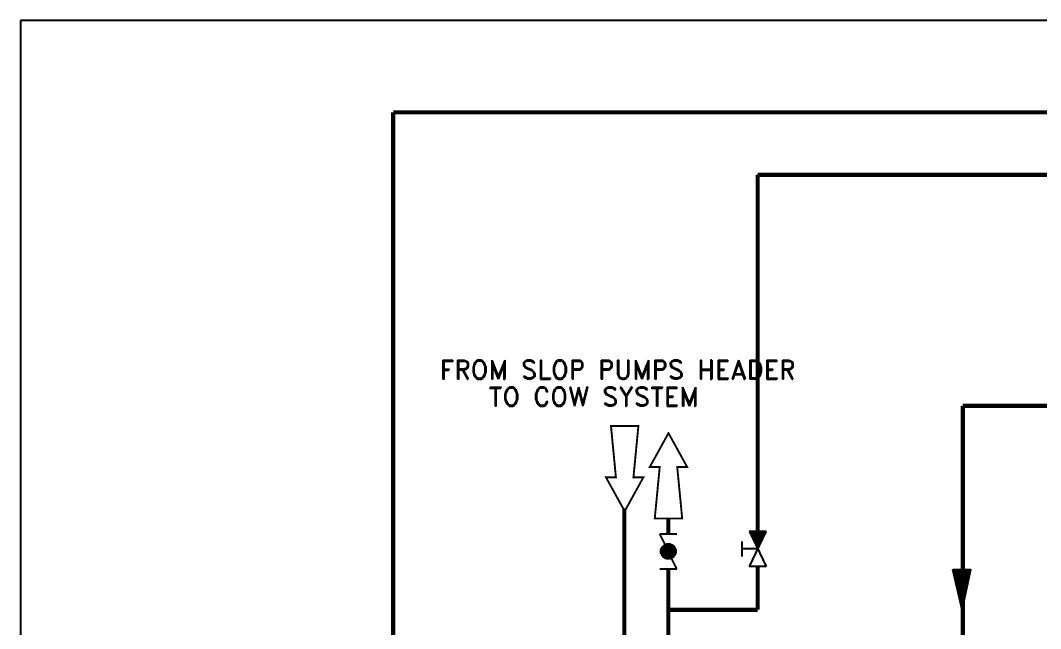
# Model space of a CAD drawing. Extents: x -22909.9 to -22897.8, y -4.7 to 4.1.
# Drawn here: x -22909.892 to -22906.245, y 1.881 to 4.057 of the extents above; entities that cross this region are included whole.
import ezdxf

# ---------------------------------------------------------------- set-up
doc = ezdxf.new("R2010")
doc.units = 0
doc.header["$MEASUREMENT"] = 0
doc.layers.get('0').update_dxf_attribs({"linetype": 'CONTINUOUS'})
for name, color, linetype in [('CARGA', 7, 'CONTINUOUS'), ('COW', 2, 'CONTINUOUS'), ('DESCARGA', 5, 'CONTINUOUS'), ('FORMATO', 7, 'CONTINUOUS')]:
    doc.layers.add(name, color=color, linetype=linetype)
doc.styles.add('ROMAND', font='romand', dxfattribs={"height": 0.0339})

# ---------------------------------------------------------------- blocks, each defined once
blk = doc.blocks.new('*X2')
at = {"color": 0}
for p, q in [((2.9912, 7.9612), (3.004, 7.9741)), ((2.9916, 7.9626), (3.0038, 7.9748)), ((2.992, 7.9639), (3.0036, 7.9755)), ((2.9925, 7.9652), (3.0034, 7.9761)), ((2.9929, 7.9665), (3.0032, 7.9768)), ((2.9934, 7.9679), (3.003, 7.9775)), ((2.9938, 7.9692), (3.0028, 7.9782)), ((2.9943, 7.9705), (3.0026, 7.9788)), ((2.9947, 7.9718), (3.0023, 7.9795)), ((2.9951, 7.9732), (3.0021, 7.9802)), ((2.9956, 7.9745), (3.0019, 7.9808)), ((2.996, 7.9758), (3.0017, 7.9815)), ((2.9965, 7.9771), (3.0015, 7.9822)), ((2.9969, 7.9785), (3.0013, 7.9829)), ((2.9973, 7.9798), (3.0011, 7.9835)), ((2.9978, 7.9811), (3.0009, 7.9842)), ((2.9982, 7.9824), (3.0006, 7.9849)), ((2.9987, 7.9838), (3.0004, 7.9855)), ((2.9991, 7.9851), (3.0002, 7.9862)), ((2.9996, 7.9864), (3, 7.9869)), ((2.958, 7.8618), (3.02, 7.9238)), ((2.9585, 7.8632), (3.0198, 7.9244)), ((2.9589, 7.8645), (3.0195, 7.9251)), ((2.9594, 7.8658), (3.0193, 7.9258)), ((2.9598, 7.8671), (3.0191, 7.9264)), ((2.9603, 7.8685), (3.0189, 7.9271)), ((2.9607, 7.8698), (3.0187, 7.9278)), ((2.9611, 7.8711), (3.0185, 7.9285)), ((2.9616, 7.8724), (3.0183, 7.9291)), ((2.962, 7.8738), (3.0181, 7.9298)), ((2.9625, 7.8751), (3.0178, 7.9305)), ((2.9629, 7.8764), (3.0176, 7.9311)), ((2.9633, 7.8777), (3.0174, 7.9318)), ((2.9638, 7.8791), (3.0172, 7.9325)), ((2.9642, 7.8804), (3.017, 7.9332)), ((2.9647, 7.8817), (3.0168, 7.9338)), ((2.9651, 7.883), (3.0166, 7.9345)), ((2.9656, 7.8844), (3.0164, 7.9352)), ((2.966, 7.8857), (3.0162, 7.9358)), ((2.9664, 7.887), (3.0159, 7.9365)), ((2.9669, 7.8883), (3.0157, 7.9372)), ((2.9673, 7.8897), (3.0155, 7.9379)), ((2.9678, 7.891), (3.0153, 7.9385)), ((2.9682, 7.8923), (3.0151, 7.9392)), ((2.9686, 7.8936), (3.0149, 7.9399)), ((2.9691, 7.895), (3.0147, 7.9405)), ((2.9695, 7.8963), (3.0145, 7.9412)), ((2.97, 7.8976), (3.0142, 7.9419)), ((2.9704, 7.8989), (3.014, 7.9426)), ((2.9708, 7.9003), (3.0138, 7.9432)), ((2.9713, 7.9016), (3.0136, 7.9439)), ((2.9717, 7.9029), (3.0134, 7.9446)), ((2.9722, 7.9042), (3.0132, 7.9452)), ((2.9726, 7.9056), (3.013, 7.9459)), ((2.9731, 7.9069), (3.0128, 7.9466)), ((2.9735, 7.9082), (3.0125, 7.9473)), ((2.9739, 7.9095), (3.0123, 7.9479)), ((2.9744, 7.9109), (3.0121, 7.9486)), ((2.9748, 7.9122), (3.0119, 7.9493)), ((2.9753, 7.9135), (3.0117, 7.9499)), ((2.9757, 7.9148), (3.0115, 7.9506)), ((2.9761, 7.9162), (3.0113, 7.9513)), ((2.9766, 7.9175), (3.0111, 7.952)), ((2.977, 7.9188), (3.0108, 7.9526)), ((2.9775, 7.9201), (3.0106, 7.9533)), ((2.9779, 7.9215), (3.0104, 7.954)), ((2.9784, 7.9228), (3.0102, 7.9546)), ((2.9788, 7.9241), (3.01, 7.9553)), ((2.9792, 7.9255), (3.0098, 7.956)), ((2.9797, 7.9268), (3.0096, 7.9567)), ((2.9801, 7.9281), (3.0094, 7.9573)), ((2.9806, 7.9294), (3.0091, 7.958)), ((2.981, 7.9308), (3.0089, 7.9587)), ((2.9814, 7.9321), (3.0087, 7.9593)), ((2.9819, 7.9334), (3.0085, 7.96)), ((2.9823, 7.9347), (3.0083, 7.9607)), ((2.9828, 7.9361), (3.0081, 7.9614)), ((2.9832, 7.9374), (3.0079, 7.962)), ((2.9837, 7.9387), (3.0077, 7.9627)), ((2.9841, 7.94), (3.0074, 7.9634)), ((2.9845, 7.9414), (3.0072, 7.9641)), ((2.985, 7.9427), (3.007, 7.9647)), ((2.9854, 7.944), (3.0068, 7.9654)), ((2.9859, 7.9453), (3.0066, 7.9661)), ((2.9863, 7.9467), (3.0064, 7.9667)), ((2.9867, 7.948), (3.0062, 7.9674)), ((2.9872, 7.9493), (3.006, 7.9681)), ((2.9876, 7.9506), (3.0057, 7.9688)), ((2.9881, 7.952), (3.0055, 7.9694)), ((2.9885, 7.9533), (3.0053, 7.9701)), ((2.989, 7.9546), (3.0051, 7.9708)), ((2.9894, 7.9559), (3.0049, 7.9714)), ((2.9898, 7.9573), (3.0047, 7.9721)), ((2.9903, 7.9586), (3.0045, 7.9728)), ((2.9907, 7.9599), (3.0043, 7.9735)), ((2.9332, 7.7866), (3.0321, 7.8855)), ((2.9333, 7.7876), (3.0319, 7.8862)), ((2.9338, 7.7889), (3.0317, 7.8868)), ((2.9341, 7.7866), (3.0323, 7.8848)), ((2.9342, 7.7903), (3.0314, 7.8875)), ((2.9346, 7.7916), (3.0312, 7.8882)), ((2.935, 7.7866), (3.0325, 7.8841)), ((2.9351, 7.7929), (3.031, 7.8888)), ((2.9355, 7.7942), (3.0308, 7.8895)), ((2.9359, 7.7866), (3.0327, 7.8835)), ((2.936, 7.7956), (3.0306, 7.8902)), ((2.9364, 7.7969), (3.0304, 7.8909)), ((2.9368, 7.7982), (3.0302, 7.8915)), ((2.9368, 7.7866), (3.0329, 7.8828)), ((2.9373, 7.7995), (3.03, 7.8922)), ((2.9377, 7.8009), (3.0297, 7.8929)), ((2.9377, 7.7866), (3.0331, 7.8821)), ((2.9382, 7.8022), (3.0295, 7.8935)), ((2.9385, 7.7866), (3.0334, 7.8815)), ((2.9386, 7.8035), (3.0293, 7.8942)), ((2.9391, 7.8048), (3.0291, 7.8949)), ((2.9394, 7.7866), (3.0336, 7.8808)), ((2.9395, 7.8062), (3.0289, 7.8956)), ((2.9399, 7.8075), (3.0287, 7.8962)), ((2.9403, 7.7866), (3.0338, 7.8801)), ((2.9404, 7.8088), (3.0285, 7.8969)), ((2.9408, 7.8101), (3.0283, 7.8976)), ((2.9412, 7.7866), (3.034, 7.8794)), ((2.9413, 7.8115), (3.028, 7.8982)), ((2.9417, 7.8128), (3.0278, 7.8989)), ((2.9421, 7.8141), (3.0276, 7.8996)), ((2.9421, 7.7866), (3.0342, 7.8788)), ((2.9426, 7.8154), (3.0274, 7.9003)), ((2.943, 7.8168), (3.0272, 7.9009)), ((2.943, 7.7866), (3.0344, 7.8781)), ((2.9435, 7.8181), (3.027, 7.9016)), ((2.9438, 7.7866), (3.0346, 7.8774)), ((2.9439, 7.8194), (3.0268, 7.9023)), ((2.9444, 7.8207), (3.0266, 7.9029)), ((2.9447, 7.7866), (3.0348, 7.8768)), ((2.9448, 7.8221), (3.0263, 7.9036)), ((2.9452, 7.8234), (3.0261, 7.9043)), ((2.9456, 7.7866), (3.0351, 7.8761)), ((2.9457, 7.8247), (3.0259, 7.905)), ((2.9461, 7.826), (3.0257, 7.9056)), ((2.9465, 7.7866), (3.0353, 7.8754)), ((2.9466, 7.8274), (3.0255, 7.9063)), ((2.947, 7.8287), (3.0253, 7.907)), ((2.9474, 7.83), (3.0251, 7.9076)), ((2.9474, 7.7866), (3.0355, 7.8747)), ((2.9479, 7.8313), (3.0249, 7.9083)), ((2.9483, 7.8327), (3.0246, 7.909)), ((2.9483, 7.7866), (3.0357, 7.8741)), ((2.9488, 7.834), (3.0244, 7.9097)), ((2.9491, 7.7866), (3.0359, 7.8734)), ((2.9492, 7.8353), (3.0242, 7.9103)), ((2.9497, 7.8366), (3.024, 7.911)), ((2.95, 7.7866), (3.0361, 7.8727)), ((2.9501, 7.838), (3.0238, 7.9117)), ((2.9505, 7.8393), (3.0236, 7.9123)), ((2.951, 7.8406), (3.0234, 7.913)), ((2.9514, 7.8419), (3.0232, 7.9137)), ((2.9519, 7.8433), (3.0229, 7.9144)), ((2.9523, 7.8446), (3.0227, 7.915)), ((2.9527, 7.8459), (3.0225, 7.9157)), ((2.9532, 7.8472), (3.0223, 7.9164)), ((2.9536, 7.8486), (3.0221, 7.917)), ((2.9541, 7.8499), (3.0219, 7.9177)), ((2.9545, 7.8512), (3.0217, 7.9184)), ((2.955, 7.8526), (3.0215, 7.9191)), ((2.9554, 7.8539), (3.0212, 7.9197)), ((2.9558, 7.8552), (3.021, 7.9204)), ((2.9563, 7.8565), (3.0208, 7.9211)), ((2.9567, 7.8579), (3.0206, 7.9217)), ((2.9572, 7.8592), (3.0204, 7.9224)), ((2.9576, 7.8605), (3.0202, 7.9231)), ((2.9509, 7.7866), (3.0363, 7.8721)), ((2.9518, 7.7866), (3.0365, 7.8714)), ((2.9527, 7.7866), (3.0367, 7.8707)), ((2.9536, 7.7866), (3.037, 7.87)), ((2.9544, 7.7866), (3.0372, 7.8694)), ((2.9553, 7.7866), (3.0374, 7.8687)), ((2.9562, 7.7866), (3.0376, 7.868)), ((2.9571, 7.7866), (3.0378, 7.8674)), ((2.958, 7.7866), (3.038, 7.8667)), ((2.9589, 7.7866), (3.0382, 7.866)), ((2.9598, 7.7866), (3.0384, 7.8653)), ((2.9606, 7.7866), (3.0387, 7.8647)), ((2.9615, 7.7866), (3.0389, 7.864)), ((2.9624, 7.7866), (3.0391, 7.8633)), ((2.9633, 7.7866), (3.0393, 7.8627)), ((2.9642, 7.7866), (3.0395, 7.862)), ((2.9651, 7.7866), (3.0397, 7.8613)), ((2.9659, 7.7866), (3.0399, 7.8606)), ((2.9668, 7.7866), (3.0401, 7.86)), ((2.9677, 7.7866), (3.0404, 7.8593)), ((2.9686, 7.7866), (3.0406, 7.8586)), ((2.9695, 7.7866), (3.0408, 7.8579)), ((2.9704, 7.7866), (3.041, 7.8573)), ((2.9712, 7.7866), (3.0412, 7.8566)), ((2.9721, 7.7866), (3.0414, 7.8559)), ((2.973, 7.7866), (3.0416, 7.8553)), ((2.9739, 7.7866), (3.0418, 7.8546)), ((2.9748, 7.7866), (3.0421, 7.8539)), ((2.9757, 7.7866), (3.0423, 7.8532)), ((2.9765, 7.7866), (3.0425, 7.8526)), ((2.9774, 7.7866), (3.0427, 7.8519)), ((2.9783, 7.7866), (3.0429, 7.8512)), ((2.9792, 7.7866), (3.0431, 7.8506)), ((2.9801, 7.7866), (3.0433, 7.8499)), ((2.981, 7.7866), (3.0435, 7.8492)), ((2.9818, 7.7866), (3.0438, 7.8485)), ((2.9827, 7.7866), (3.044, 7.8479)), ((2.9836, 7.7866), (3.0442, 7.8472)), ((2.9845, 7.7866), (3.0444, 7.8465)), ((2.9854, 7.7866), (3.0446, 7.8459)), ((2.9863, 7.7866), (3.0448, 7.8452)), ((2.9872, 7.7866), (3.045, 7.8445)), ((2.988, 7.7866), (3.0452, 7.8438)), ((2.9889, 7.7866), (3.0455, 7.8432)), ((2.9898, 7.7866), (3.0457, 7.8425)), ((2.9907, 7.7866), (3.0459, 7.8418)), ((2.9916, 7.7866), (3.0461, 7.8412)), ((2.9925, 7.7866), (3.0463, 7.8405)), ((2.9933, 7.7866), (3.0465, 7.8398)), ((2.9942, 7.7866), (3.0467, 7.8391)), ((2.9951, 7.7866), (3.0469, 7.8385)), ((2.996, 7.7866), (3.0472, 7.8378)), ((2.9969, 7.7866), (3.0474, 7.8371)), ((2.9978, 7.7866), (3.0476, 7.8365)), ((2.9986, 7.7866), (3.0478, 7.8358)), ((2.9995, 7.7866), (3.048, 7.8351)), ((3.0004, 7.7866), (3.0482, 7.8344)), ((3.0013, 7.7866), (3.0484, 7.8338)), ((3.0022, 7.7866), (3.0486, 7.8331)), ((3.0031, 7.7866), (3.0489, 7.8324)), ((3.0039, 7.7866), (3.0491, 7.8318)), ((3.0048, 7.7866), (3.0493, 7.8311)), ((3.0057, 7.7866), (3.0495, 7.8304)), ((3.0066, 7.7866), (3.0497, 7.8297)), ((3.0075, 7.7866), (3.0499, 7.8291)), ((3.0084, 7.7866), (3.0501, 7.8284)), ((3.0092, 7.7866), (3.0503, 7.8277)), ((3.0101, 7.7866), (3.0506, 7.8271)), ((3.011, 7.7866), (3.0508, 7.8264)), ((3.0119, 7.7866), (3.051, 7.8257)), ((3.0128, 7.7866), (3.0512, 7.825)), ((3.0137, 7.7866), (3.0514, 7.8244)), ((3.0146, 7.7866), (3.0516, 7.8237)), ((3.0154, 7.7866), (3.0518, 7.823)), ((3.0163, 7.7866), (3.052, 7.8224)), ((3.0172, 7.7866), (3.0523, 7.8217)), ((3.0181, 7.7866), (3.0525, 7.821)), ((3.019, 7.7866), (3.0527, 7.8203)), ((3.0199, 7.7866), (3.0529, 7.8197)), ((3.0207, 7.7866), (3.0531, 7.819)), ((3.0216, 7.7866), (3.0533, 7.8183)), ((3.0225, 7.7866), (3.0535, 7.8177)), ((3.0234, 7.7866), (3.0537, 7.817)), ((3.0243, 7.7866), (3.054, 7.8163)), ((3.0252, 7.7866), (3.0542, 7.8156)), ((3.026, 7.7866), (3.0544, 7.815)), ((3.0269, 7.7866), (3.0546, 7.8143)), ((3.0278, 7.7866), (3.0548, 7.8136)), ((3.0287, 7.7866), (3.055, 7.813)), ((3.0296, 7.7866), (3.0552, 7.8123)), ((3.0305, 7.7866), (3.0554, 7.8116)), ((3.0313, 7.7866), (3.0556, 7.8109)), ((3.0322, 7.7866), (3.0559, 7.8103)), ((3.0331, 7.7866), (3.0561, 7.8096)), ((3.034, 7.7866), (3.0563, 7.8089)), ((3.0349, 7.7866), (3.0565, 7.8083)), ((3.0358, 7.7866), (3.0567, 7.8076)), ((3.0366, 7.7866), (3.0569, 7.8069)), ((3.0375, 7.7866), (3.0571, 7.8062)), ((3.0384, 7.7866), (3.0573, 7.8056)), ((3.0393, 7.7866), (3.0576, 7.8049)), ((3.0402, 7.7866), (3.0578, 7.8042)), ((3.0411, 7.7866), (3.058, 7.8036)), ((3.042, 7.7866), (3.0582, 7.8029)), ((3.0428, 7.7866), (3.0584, 7.8022)), ((3.0437, 7.7866), (3.0586, 7.8015)), ((3.0446, 7.7866), (3.0588, 7.8009)), ((3.0455, 7.7866), (3.059, 7.8002)), ((3.0464, 7.7866), (3.0593, 7.7995)), ((3.0473, 7.7866), (3.0595, 7.7989)), ((3.0481, 7.7866), (3.0597, 7.7982)), ((3.049, 7.7866), (3.0599, 7.7975)), ((3.0499, 7.7866), (3.0601, 7.7968)), ((3.0508, 7.7866), (3.0603, 7.7962)), ((3.0517, 7.7866), (3.0605, 7.7955)), ((3.0526, 7.7866), (3.0607, 7.7948)), ((3.0534, 7.7866), (3.061, 7.7942)), ((3.0543, 7.7866), (3.0612, 7.7935)), ((3.0552, 7.7866), (3.0614, 7.7928)), ((3.0561, 7.7866), (3.0616, 7.7921)), ((3.057, 7.7866), (3.0618, 7.7915)), ((3.0579, 7.7866), (3.062, 7.7908)), ((3.0587, 7.7866), (3.0622, 7.7901)), ((3.0596, 7.7866), (3.0624, 7.7895)), ((3.0605, 7.7866), (3.0627, 7.7888)), ((3.0614, 7.7866), (3.0629, 7.7881)), ((3.0623, 7.7866), (3.0631, 7.7874)), ((3.0632, 7.7866), (3.0633, 7.7868))]:
    blk.add_line(p, q, dxfattribs=at)
blk = doc.blocks.new('FLECHA')
for p, q in [((0.0079, 0.0975), (-0.0403, -0.047)), ((0.0079, 0.0975), (0.0536, -0.047)), ((-0.0403, -0.047), (0.0536, -0.047))]:
    blk.add_line(p, q)
at = {"xscale": 0.7200000000000001, "yscale": 0.7200000000000001, "zscale": 0.7200000000000001}
blk.add_blockref('*X2', (-2.152, -5.6534), dxfattribs=at)
blk = doc.blocks.new('*X22')
at = {"color": 0}
for p, q in [((3.2725, 2.9365), (3.3005, 2.9645)), ((3.2725, 2.9366), (3.3003, 2.9645)), ((3.2725, 2.9368), (3.3002, 2.9645)), ((3.2725, 2.937), (3.3, 2.9645)), ((3.2725, 2.9372), (3.2998, 2.9645)), ((3.2725, 2.9373), (3.2996, 2.9645)), ((3.2725, 2.9375), (3.2995, 2.9645)), ((3.2725, 2.9377), (3.2993, 2.9645)), ((3.2725, 2.9379), (3.2991, 2.9645)), ((3.2725, 2.938), (3.2989, 2.9645)), ((3.2725, 2.9382), (3.2988, 2.9645)), ((3.2725, 2.9384), (3.2986, 2.9645)), ((3.2725, 2.9386), (3.2984, 2.9645)), ((3.2725, 2.9361), (3.3008, 2.9644)), ((3.2725, 2.9363), (3.3007, 2.9644)), ((3.2725, 2.9388), (3.2982, 2.9644)), ((3.2725, 2.939), (3.298, 2.9644)), ((3.2726, 2.935), (3.302, 2.9644)), ((3.2726, 2.9351), (3.3018, 2.9644)), ((3.2726, 2.9353), (3.3017, 2.9644)), ((3.2726, 2.9355), (3.3015, 2.9644)), ((3.2726, 2.9356), (3.3013, 2.9644)), ((3.2726, 2.9358), (3.3012, 2.9644)), ((3.2726, 2.936), (3.301, 2.9644)), ((3.2726, 2.9392), (3.2978, 2.9644)), ((3.2726, 2.9393), (3.2976, 2.9644)), ((3.2726, 2.9395), (3.2975, 2.9644)), ((3.2726, 2.9397), (3.2973, 2.9644)), ((3.2726, 2.9399), (3.2971, 2.9644)), ((3.2726, 2.9401), (3.2969, 2.9644)), ((3.2726, 2.9348), (3.3022, 2.9643)), ((3.2726, 2.9403), (3.2967, 2.9643)), ((3.2727, 2.9342), (3.3028, 2.9643)), ((3.2727, 2.9343), (3.3026, 2.9643)), ((3.2727, 2.9345), (3.3025, 2.9643)), ((3.2727, 2.9347), (3.3023, 2.9643)), ((3.2727, 2.9405), (3.2965, 2.9643)), ((3.2727, 2.9407), (3.2963, 2.9643)), ((3.2727, 2.9409), (3.2961, 2.9643)), ((3.2727, 2.934), (3.3029, 2.9642)), ((3.2727, 2.9411), (3.2959, 2.9642)), ((3.2728, 2.9334), (3.3036, 2.9642)), ((3.2728, 2.9336), (3.3034, 2.9642)), ((3.2728, 2.9337), (3.3033, 2.9642)), ((3.2728, 2.9339), (3.3031, 2.9642)), ((3.2728, 2.9413), (3.2957, 2.9642)), ((3.2728, 2.9415), (3.2955, 2.9642)), ((3.2728, 2.9417), (3.2953, 2.9642)), ((3.2729, 2.9328), (3.3042, 2.9641)), ((3.2729, 2.933), (3.304, 2.9641)), ((3.2729, 2.9331), (3.3039, 2.9641)), ((3.2729, 2.9333), (3.3037, 2.9641)), ((3.2729, 2.9419), (3.295, 2.9641)), ((3.2729, 2.9421), (3.2948, 2.9641)), ((3.2729, 2.9424), (3.2946, 2.964)), ((3.273, 2.9324), (3.3046, 2.964)), ((3.273, 2.9325), (3.3045, 2.964)), ((3.273, 2.9327), (3.3043, 2.964)), ((3.273, 2.9426), (3.2944, 2.964)), ((3.273, 2.9428), (3.2942, 2.964)), ((3.273, 2.9322), (3.3048, 2.9639)), ((3.2731, 2.9319), (3.3051, 2.9639)), ((3.2731, 2.9321), (3.3049, 2.9639)), ((3.2731, 2.943), (3.294, 2.9639)), ((3.2731, 2.9432), (3.2937, 2.9639)), ((3.2731, 2.9318), (3.3052, 2.9638)), ((3.2732, 2.9315), (3.3055, 2.9638)), ((3.2732, 2.9316), (3.3053, 2.9638)), ((3.2732, 2.9435), (3.2935, 2.9638)), ((3.2732, 2.9437), (3.2933, 2.9638)), ((3.2732, 2.9313), (3.3056, 2.9637)), ((3.2733, 2.9311), (3.3059, 2.9637)), ((3.2733, 2.9312), (3.3058, 2.9637)), ((3.2733, 2.9439), (3.293, 2.9637)), ((3.2733, 2.9442), (3.2928, 2.9637)), ((3.2733, 2.9309), (3.3061, 2.9636)), ((3.2734, 2.9306), (3.3063, 2.9636)), ((3.2734, 2.9308), (3.3062, 2.9636)), ((3.2734, 2.9444), (3.2926, 2.9636)), ((3.2734, 2.9305), (3.3065, 2.9635)), ((3.2735, 2.9302), (3.3068, 2.9635)), ((3.2735, 2.9304), (3.3066, 2.9635)), ((3.2735, 2.9447), (3.2923, 2.9635)), ((3.2735, 2.9449), (3.2921, 2.9635)), ((3.2736, 2.93), (3.307, 2.9634)), ((3.2736, 2.9301), (3.3069, 2.9634)), ((3.2736, 2.9451), (3.2918, 2.9634)), ((3.2736, 2.9298), (3.3072, 2.9633)), ((3.2737, 2.9295), (3.3074, 2.9633)), ((3.2737, 2.9297), (3.3073, 2.9633)), ((3.2737, 2.9454), (3.2916, 2.9633)), ((3.2737, 2.9457), (3.2913, 2.9632)), ((3.2738, 2.9293), (3.3077, 2.9632)), ((3.2738, 2.9294), (3.3076, 2.9632)), ((3.2738, 2.9459), (3.2911, 2.9631)), ((3.2739, 2.929), (3.308, 2.9631)), ((3.2739, 2.9291), (3.3078, 2.9631)), ((3.2739, 2.9462), (3.2908, 2.9631)), ((3.2739, 2.9289), (3.3081, 2.963)), ((3.274, 2.9287), (3.3082, 2.963)), ((3.274, 2.9464), (3.2905, 2.963)), ((3.274, 2.9286), (3.3084, 2.9629)), ((3.2741, 2.9285), (3.3085, 2.9629)), ((3.2741, 2.9467), (3.2903, 2.9629)), ((3.2741, 2.9284), (3.3086, 2.9628)), ((3.2742, 2.9281), (3.3089, 2.9628)), ((3.2742, 2.9282), (3.3088, 2.9628)), ((3.2742, 2.947), (3.29, 2.9628)), ((3.2743, 2.9278), (3.3091, 2.9627)), ((3.2743, 2.928), (3.309, 2.9627)), ((3.2743, 2.9473), (3.2897, 2.9627)), ((3.2744, 2.9276), (3.3094, 2.9626)), ((3.2744, 2.9277), (3.3093, 2.9626)), ((3.2744, 2.9476), (3.2894, 2.9625)), ((3.2745, 2.9273), (3.3096, 2.9625)), ((3.2745, 2.9275), (3.3095, 2.9625)), ((3.2746, 2.9271), (3.3099, 2.9624)), ((3.2746, 2.9272), (3.3098, 2.9624)), ((3.2746, 2.9479), (3.2891, 2.9624)), ((3.2747, 2.927), (3.31, 2.9623)), ((3.2747, 2.9482), (3.2888, 2.9623)), ((3.2747, 2.9268), (3.3101, 2.9622)), ((3.2748, 2.9267), (3.3103, 2.9622)), ((3.2748, 2.9485), (3.2885, 2.9622)), ((3.2748, 2.9266), (3.3104, 2.9621)), ((3.2749, 2.9265), (3.3105, 2.9621)), ((3.275, 2.9262), (3.3108, 2.962)), ((3.275, 2.9263), (3.3106, 2.962)), ((3.275, 2.9488), (3.2882, 2.962)), ((3.2751, 2.926), (3.311, 2.9619)), ((3.2751, 2.9261), (3.3109, 2.9619)), ((3.2751, 2.9492), (3.2878, 2.9619)), ((3.2752, 2.9259), (3.3111, 2.9618)), ((3.2752, 2.9258), (3.3112, 2.9617)), ((3.2753, 2.9256), (3.3113, 2.9617)), ((3.2753, 2.9495), (3.2875, 2.9617)), ((3.2754, 2.9254), (3.3116, 2.9616)), ((3.2754, 2.9255), (3.3115, 2.9616)), ((3.2755, 2.9253), (3.3117, 2.9615)), ((3.2755, 2.9499), (3.2871, 2.9615)), ((3.2755, 2.9252), (3.3118, 2.9614)), ((3.2756, 2.925), (3.3119, 2.9614)), ((3.2757, 2.9248), (3.3122, 2.9613)), ((3.2757, 2.9249), (3.312, 2.9613)), ((3.2757, 2.9502), (3.2868, 2.9613)), ((3.2758, 2.9247), (3.3123, 2.9612)), ((3.2758, 2.9246), (3.3124, 2.9611)), ((3.2759, 2.9245), (3.3125, 2.9611)), ((3.2759, 2.9506), (3.2864, 2.9611)), ((3.276, 2.9244), (3.3126, 2.961)), ((3.276, 2.9242), (3.3127, 2.9609)), ((3.2761, 2.9241), (3.3128, 2.9609)), ((3.2761, 2.951), (3.286, 2.9609)), ((3.2762, 2.9239), (3.3131, 2.9608)), ((3.2762, 2.924), (3.313, 2.9608)), ((3.2763, 2.9238), (3.3132, 2.9607)), ((3.2764, 2.9236), (3.3134, 2.9606)), ((3.2764, 2.9237), (3.3133, 2.9606)), ((3.2764, 2.9514), (3.2855, 2.9606)), ((3.2765, 2.9235), (3.3135, 2.9605)), ((3.2766, 2.9233), (3.3137, 2.9604)), ((3.2766, 2.9234), (3.3136, 2.9604)), ((3.2766, 2.9519), (3.2851, 2.9603)), ((3.2767, 2.9231), (3.3138, 2.9603)), ((3.2768, 2.923), (3.3139, 2.9602)), ((3.2768, 2.9229), (3.3141, 2.9601)), ((3.2769, 2.9228), (3.3142, 2.9601)), ((3.277, 2.9227), (3.3143, 2.96)), ((3.277, 2.9524), (3.2846, 2.96)), ((3.277, 2.9226), (3.3144, 2.9599)), ((3.2771, 2.9225), (3.3145, 2.9599)), ((3.2772, 2.9224), (3.3146, 2.9598)), ((3.2773, 2.9223), (3.3147, 2.9597)), ((3.2773, 2.9222), (3.3148, 2.9596)), ((3.2773, 2.953), (3.284, 2.9596)), ((3.2774, 2.9221), (3.3149, 2.9596)), ((3.2775, 2.922), (3.315, 2.9595)), ((3.2776, 2.9218), (3.3152, 2.9594)), ((3.2776, 2.9219), (3.3151, 2.9594)), ((3.2777, 2.9217), (3.3153, 2.9593)), ((3.2778, 2.9216), (3.3154, 2.9592)), ((3.2778, 2.9536), (3.2834, 2.9592)), ((3.2779, 2.9214), (3.3156, 2.9591)), ((3.2779, 2.9215), (3.3155, 2.9591)), ((3.278, 2.9213), (3.3157, 2.959)), ((3.2781, 2.9212), (3.3158, 2.9589)), ((3.2782, 2.9211), (3.3159, 2.9588)), ((3.2782, 2.921), (3.316, 2.9587)), ((3.2783, 2.9209), (3.3161, 2.9587)), ((3.2784, 2.9208), (3.3162, 2.9586)), ((3.2784, 2.9544), (3.2826, 2.9586)), ((3.2785, 2.9207), (3.3163, 2.9585)), ((3.2785, 2.9206), (3.3164, 2.9584)), ((3.2786, 2.9205), (3.3165, 2.9584)), ((3.2787, 2.9204), (3.3166, 2.9583)), ((3.2788, 2.9203), (3.3167, 2.9582)), ((3.2789, 2.9202), (3.3168, 2.9581)), ((3.2789, 2.9201), (3.3169, 2.958)), ((3.279, 2.92), (3.317, 2.9579)), ((3.2791, 2.9199), (3.3171, 2.9579)), ((3.2792, 2.9198), (3.3172, 2.9578)), ((3.2793, 2.9197), (3.3173, 2.9577)), ((3.2793, 2.9555), (3.2815, 2.9576)), ((3.2794, 2.9196), (3.3174, 2.9576)), ((3.2794, 2.9195), (3.3175, 2.9575)), ((3.2795, 2.9194), (3.3175, 2.9575)), ((3.2796, 2.9193), (3.3176, 2.9574)), ((3.2797, 2.9193), (3.3177, 2.9573)), ((3.2798, 2.9192), (3.3178, 2.9572)), ((3.2799, 2.9191), (3.3179, 2.9571)), ((3.28, 2.919), (3.318, 2.957)), ((3.28, 2.9189), (3.3181, 2.9569)), ((3.2801, 2.9188), (3.3182, 2.9569)), ((3.2802, 2.9187), (3.3183, 2.9568)), ((3.2803, 2.9186), (3.3184, 2.9567)), ((3.2804, 2.9185), (3.3184, 2.9566)), ((3.2805, 2.9184), (3.3185, 2.9565)), ((3.2806, 2.9184), (3.3186, 2.9564)), ((3.2807, 2.9183), (3.3187, 2.9563)), ((3.2807, 2.9182), (3.3188, 2.9562)), ((3.2808, 2.9181), (3.3189, 2.9561)), ((3.2809, 2.918), (3.319, 2.956)), ((3.281, 2.9179), (3.3191, 2.956)), ((3.2811, 2.9178), (3.3191, 2.9559)), ((3.2812, 2.9178), (3.3192, 2.9558)), ((3.2813, 2.9177), (3.3193, 2.9557)), ((3.2814, 2.9176), (3.3194, 2.9556)), ((3.2815, 2.9175), (3.3195, 2.9555)), ((3.2816, 2.9174), (3.3196, 2.9554)), ((3.2817, 2.9173), (3.3196, 2.9553)), ((3.2818, 2.9173), (3.3197, 2.9552)), ((3.2819, 2.9172), (3.3198, 2.9551)), ((3.282, 2.9171), (3.3199, 2.955)), ((3.2821, 2.917), (3.32, 2.9549)), ((3.2821, 2.9169), (3.3201, 2.9548)), ((3.2822, 2.9168), (3.3201, 2.9547)), ((3.2823, 2.9168), (3.3202, 2.9546)), ((3.2824, 2.9167), (3.3203, 2.9545)), ((3.2825, 2.9166), (3.3204, 2.9544)), ((3.2826, 2.9165), (3.3205, 2.9543)), ((3.2827, 2.9165), (3.3205, 2.9542)), ((3.2828, 2.9164), (3.3206, 2.9541)), ((3.2829, 2.9163), (3.3207, 2.9541)), ((3.283, 2.9162), (3.3208, 2.954)), ((3.2831, 2.9161), (3.3208, 2.9539)), ((3.2832, 2.9161), (3.3209, 2.9537)), ((3.2833, 2.916), (3.321, 2.9536)), ((3.2834, 2.9159), (3.3211, 2.9535)), ((3.2835, 2.9158), (3.3211, 2.9534)), ((3.2836, 2.9158), (3.3212, 2.9533)), ((3.2837, 2.9157), (3.3213, 2.9532)), ((3.2838, 2.9156), (3.3214, 2.9531)), ((3.2839, 2.9155), (3.3214, 2.953)), ((3.2841, 2.9155), (3.3215, 2.9529)), ((3.2842, 2.9154), (3.3216, 2.9528)), ((3.2843, 2.9153), (3.3217, 2.9527)), ((3.2844, 2.9153), (3.3217, 2.9526)), ((3.2845, 2.9152), (3.3218, 2.9525)), ((3.2846, 2.9151), (3.3219, 2.9524)), ((3.2847, 2.915), (3.3219, 2.9523)), ((3.2848, 2.915), (3.322, 2.9522)), ((3.2849, 2.9149), (3.3221, 2.9521)), ((3.285, 2.9148), (3.3221, 2.952)), ((3.2851, 2.9148), (3.3222, 2.9519)), ((3.2852, 2.9147), (3.3223, 2.9518)), ((3.2853, 2.9146), (3.3223, 2.9516)), ((3.2854, 2.9146), (3.3224, 2.9515)), ((3.2856, 2.9145), (3.3225, 2.9514)), ((3.2857, 2.9144), (3.3225, 2.9513)), ((3.2858, 2.9144), (3.3226, 2.9512)), ((3.2859, 2.9143), (3.3227, 2.9511)), ((3.286, 2.9142), (3.3227, 2.951)), ((3.2861, 2.9142), (3.3228, 2.9509)), ((3.2862, 2.9141), (3.3229, 2.9508)), ((3.2863, 2.914), (3.3229, 2.9506)), ((3.2865, 2.914), (3.323, 2.9505)), ((3.2866, 2.9139), (3.3231, 2.9504)), ((3.2867, 2.9139), (3.3231, 2.9503)), ((3.2868, 2.9138), (3.3232, 2.9502)), ((3.2869, 2.9137), (3.3232, 2.9501)), ((3.287, 2.9137), (3.3233, 2.95)), ((3.2871, 2.9136), (3.3234, 2.9498)), ((3.2873, 2.9136), (3.3234, 2.9497)), ((3.2874, 2.9135), (3.3235, 2.9496)), ((3.2875, 2.9134), (3.3235, 2.9495)), ((3.2876, 2.9134), (3.3236, 2.9494)), ((3.2877, 2.9133), (3.3237, 2.9492)), ((3.2879, 2.9133), (3.3237, 2.9491)), ((3.288, 2.9132), (3.3238, 2.949)), ((3.2881, 2.9132), (3.3238, 2.9489)), ((3.2882, 2.9131), (3.3239, 2.9488)), ((3.2883, 2.913), (3.3239, 2.9486)), ((3.2885, 2.913), (3.324, 2.9485)), ((3.2886, 2.9129), (3.324, 2.9484)), ((3.2887, 2.9129), (3.3241, 2.9483)), ((3.2888, 2.9128), (3.3242, 2.9482)), ((3.289, 2.9128), (3.3242, 2.948)), ((3.2891, 2.9127), (3.3243, 2.9479)), ((3.2892, 2.9127), (3.3243, 2.9478)), ((3.2893, 2.9126), (3.3244, 2.9477)), ((3.2895, 2.9126), (3.3244, 2.9475)), ((3.2896, 2.9125), (3.3245, 2.9474)), ((3.2897, 2.9125), (3.3245, 2.9473)), ((3.2898, 2.9124), (3.3246, 2.9471)), ((3.29, 2.9124), (3.3246, 2.947)), ((3.2901, 2.9123), (3.3247, 2.9469)), ((3.2902, 2.9123), (3.3247, 2.9468)), ((3.2904, 2.9122), (3.3248, 2.9466)), ((3.2905, 2.9122), (3.3248, 2.9465)), ((3.2906, 2.9121), (3.3248, 2.9464)), ((3.2907, 2.9121), (3.3249, 2.9462)), ((3.2909, 2.912), (3.3249, 2.9461)), ((3.291, 2.912), (3.325, 2.946)), ((3.2911, 2.912), (3.325, 2.9458)), ((3.2913, 2.9119), (3.3251, 2.9457)), ((3.2914, 2.9119), (3.3251, 2.9456)), ((3.2915, 2.9118), (3.3251, 2.9454)), ((3.2917, 2.9118), (3.3252, 2.9453)), ((3.2918, 2.9117), (3.3252, 2.9452)), ((3.292, 2.9117), (3.3253, 2.945)), ((3.2921, 2.9117), (3.3253, 2.9449)), ((3.2922, 2.9116), (3.3253, 2.9447)), ((3.2924, 2.9116), (3.3254, 2.9446)), ((3.2925, 2.9116), (3.3254, 2.9445)), ((3.2926, 2.9115), (3.3255, 2.9443)), ((3.2928, 2.9115), (3.3255, 2.9442)), ((3.2929, 2.9114), (3.3255, 2.944)), ((3.2931, 2.9114), (3.3256, 2.9439)), ((3.2932, 2.9114), (3.3256, 2.9438)), ((3.2934, 2.9113), (3.3256, 2.9436)), ((3.2935, 2.9113), (3.3257, 2.9435)), ((3.2936, 2.9113), (3.3257, 2.9433)), ((3.2938, 2.9112), (3.3257, 2.9432)), ((3.2939, 2.9112), (3.3258, 2.943)), ((3.2941, 2.9112), (3.3258, 2.9429)), ((3.2942, 2.9112), (3.3258, 2.9427)), ((3.2944, 2.9111), (3.3259, 2.9426)), ((3.2945, 2.9111), (3.3259, 2.9425)), ((3.2947, 2.9111), (3.3259, 2.9423)), ((3.2948, 2.911), (3.3259, 2.9421)), ((3.295, 2.911), (3.326, 2.942)), ((3.2951, 2.911), (3.326, 2.9418)), ((3.2953, 2.911), (3.326, 2.9417)), ((3.2954, 2.9109), (3.326, 2.9415)), ((3.2956, 2.9109), (3.3261, 2.9414)), ((3.2957, 2.9109), (3.3261, 2.9412)), ((3.2959, 2.9109), (3.3261, 2.9411)), ((3.2961, 2.9109), (3.3261, 2.9409)), ((3.2962, 2.9108), (3.3261, 2.9408)), ((3.2964, 2.9108), (3.3262, 2.9406)), ((3.2965, 2.9108), (3.3262, 2.9404)), ((3.2967, 2.9108), (3.3262, 2.9403)), ((3.2969, 2.9108), (3.3262, 2.9401)), ((3.297, 2.9108), (3.3262, 2.94)), ((3.2972, 2.9107), (3.3262, 2.9398)), ((3.2973, 2.9107), (3.3262, 2.9396)), ((3.2975, 2.9107), (3.3263, 2.9395)), ((3.2977, 2.9107), (3.3263, 2.9393)), ((3.2978, 2.9107), (3.3263, 2.9391)), ((3.298, 2.9107), (3.3263, 2.939)), ((3.2982, 2.9107), (3.3263, 2.9388)), ((3.2983, 2.9107), (3.3263, 2.9386)), ((3.2985, 2.9107), (3.3263, 2.9385)), ((3.2987, 2.9107), (3.3263, 2.9383)), ((3.2989, 2.9107), (3.3263, 2.9381)), ((3.299, 2.9107), (3.3263, 2.9379)), ((3.2992, 2.9107), (3.3263, 2.9378)), ((3.2994, 2.9107), (3.3263, 2.9376)), ((3.2996, 2.9107), (3.3263, 2.9374)), ((3.2997, 2.9107), (3.3263, 2.9372)), ((3.2999, 2.9107), (3.3263, 2.9371)), ((3.3001, 2.9107), (3.3263, 2.9369)), ((3.3003, 2.9107), (3.3263, 2.9367)), ((3.3005, 2.9107), (3.3263, 2.9365)), ((3.3007, 2.9107), (3.3263, 2.9363)), ((3.3008, 2.9107), (3.3263, 2.9361)), ((3.301, 2.9107), (3.3263, 2.936)), ((3.3012, 2.9107), (3.3263, 2.9358)), ((3.3014, 2.9107), (3.3263, 2.9356)), ((3.3016, 2.9107), (3.3262, 2.9354)), ((3.3018, 2.9108), (3.3262, 2.9352)), ((3.302, 2.9108), (3.3262, 2.935)), ((3.3022, 2.9108), (3.3262, 2.9348)), ((3.3024, 2.9108), (3.3262, 2.9346)), ((3.3026, 2.9108), (3.3261, 2.9344)), ((3.3028, 2.9109), (3.3261, 2.9342)), ((3.303, 2.9109), (3.3261, 2.934)), ((3.3032, 2.9109), (3.3261, 2.9338)), ((3.3034, 2.9109), (3.326, 2.9336)), ((3.3036, 2.911), (3.326, 2.9334)), ((3.3038, 2.911), (3.326, 2.9332)), ((3.304, 2.9111), (3.3259, 2.933)), ((3.3042, 2.9111), (3.3259, 2.9327)), ((3.3045, 2.9111), (3.3258, 2.9325)), ((3.3047, 2.9112), (3.3258, 2.9323)), ((3.3049, 2.9112), (3.3258, 2.9321)), ((3.3051, 2.9113), (3.3257, 2.9319)), ((3.3054, 2.9113), (3.3257, 2.9316)), ((3.3056, 2.9114), (3.3256, 2.9314)), ((3.3058, 2.9114), (3.3256, 2.9312)), ((3.3061, 2.9115), (3.3255, 2.9309)), ((3.3063, 2.9115), (3.3254, 2.9307)), ((3.3065, 2.9116), (3.3254, 2.9304)), ((3.3068, 2.9117), (3.3253, 2.9302)), ((3.307, 2.9118), (3.3252, 2.93)), ((3.3073, 2.9118), (3.3252, 2.9297)), ((3.3075, 2.9119), (3.3251, 2.9294)), ((3.3078, 2.912), (3.325, 2.9292)), ((3.3081, 2.9121), (3.3249, 2.9289)), ((3.3083, 2.9122), (3.3248, 2.9286)), ((3.3086, 2.9123), (3.3247, 2.9284)), ((3.3089, 2.9124), (3.3246, 2.9281)), ((3.3092, 2.9125), (3.3245, 2.9278)), ((3.3095, 2.9126), (3.3244, 2.9275)), ((3.3098, 2.9127), (3.3243, 2.9272)), ((3.3101, 2.9129), (3.3241, 2.9269)), ((3.3104, 2.913), (3.324, 2.9266)), ((3.3107, 2.9131), (3.3238, 2.9263)), ((3.311, 2.9133), (3.3237, 2.9259)), ((3.3114, 2.9135), (3.3235, 2.9256)), ((3.3117, 2.9136), (3.3233, 2.9252)), ((3.3121, 2.9138), (3.3231, 2.9249)), ((3.3125, 2.9141), (3.3229, 2.9245)), ((3.3129, 2.9143), (3.3227, 2.9241)), ((3.3134, 2.9145), (3.3224, 2.9236)), ((3.3138, 2.9148), (3.3221, 2.9232)), ((3.3143, 2.9152), (3.3218, 2.9227)), ((3.3149, 2.9155), (3.3214, 2.9221)), ((3.3155, 2.916), (3.321, 2.9215)), ((3.3163, 2.9166), (3.3204, 2.9207)), ((3.3176, 2.9177), (3.3193, 2.9194))]:
    blk.add_line(p, q, dxfattribs=at)
blk = doc.blocks.new('*X31')
at = {"color": 0}
for p, q in [((-22901.035, 0.5184), (-22901.005, 0.5485)), ((-22901.0338, 0.5179), (-22901.0016, 0.5501)), ((-22901.0326, 0.5173), (-22900.9981, 0.5518)), ((-22901.0314, 0.5167), (-22900.9947, 0.5534)), ((-22901.0302, 0.5161), (-22900.9913, 0.5551)), ((-22901.029, 0.5156), (-22900.9887, 0.556)), ((-22901.0279, 0.515), (-22900.9887, 0.5542)), ((-22901.0267, 0.5144), (-22900.9887, 0.5524)), ((-22901.0255, 0.5138), (-22900.9887, 0.5507)), ((-22901.0243, 0.5133), (-22900.9887, 0.5489)), ((-22900.9887, 0.5295), (-22901.0068, 0.5476)), ((-22900.9887, 0.5312), (-22901.0056, 0.5482)), ((-22900.9887, 0.533), (-22901.0044, 0.5487)), ((-22900.9887, 0.5348), (-22901.0032, 0.5493)), ((-22900.9887, 0.5365), (-22901.002, 0.5499)), ((-22900.9887, 0.5383), (-22901.0008, 0.5505)), ((-22900.9887, 0.5401), (-22900.9997, 0.5511)), ((-22900.9887, 0.5418), (-22900.9985, 0.5516)), ((-22900.9887, 0.5436), (-22900.9973, 0.5522)), ((-22900.9887, 0.5454), (-22900.9961, 0.5528)), ((-22900.9887, 0.5471), (-22900.9949, 0.5534)), ((-22900.9887, 0.5489), (-22900.9937, 0.5539)), ((-22900.9887, 0.5507), (-22900.9925, 0.5545)), ((-22900.9887, 0.5524), (-22900.9913, 0.5551)), ((-22900.9887, 0.5542), (-22900.9901, 0.5557)), ((-22900.9887, 0.556), (-22900.9889, 0.5562)), ((-22901.0506, 0.526), (-22901.0509, 0.5263)), ((-22901.0505, 0.5259), (-22901.0494, 0.527)), ((-22901.0472, 0.5243), (-22901.0497, 0.5269)), ((-22901.0493, 0.5254), (-22901.046, 0.5287)), ((-22901.0437, 0.5227), (-22901.0485, 0.5275)), ((-22901.0481, 0.5248), (-22901.0426, 0.5303)), ((-22901.0403, 0.521), (-22901.0473, 0.528)), ((-22901.0469, 0.5242), (-22901.0392, 0.532)), ((-22901.0369, 0.5194), (-22901.0461, 0.5286)), ((-22901.0457, 0.5236), (-22901.0357, 0.5336)), ((-22901.0335, 0.5177), (-22901.045, 0.5292)), ((-22901.0445, 0.5231), (-22901.0323, 0.5353)), ((-22901.0301, 0.5161), (-22901.0438, 0.5298)), ((-22901.0434, 0.5225), (-22901.0289, 0.5369)), ((-22901.0267, 0.5144), (-22901.0426, 0.5303)), ((-22901.0422, 0.5219), (-22901.0255, 0.5386)), ((-22901.0232, 0.5128), (-22901.0414, 0.5309)), ((-22901.041, 0.5213), (-22901.0221, 0.5402)), ((-22901.0198, 0.5111), (-22901.0402, 0.5315)), ((-22901.0398, 0.5208), (-22901.0186, 0.5419)), ((-22901.0164, 0.5095), (-22901.039, 0.5321)), ((-22901.0386, 0.5202), (-22901.0152, 0.5435)), ((-22901.013, 0.5078), (-22901.0378, 0.5326)), ((-22901.0374, 0.5196), (-22901.0118, 0.5452)), ((-22901.0096, 0.5062), (-22901.0366, 0.5332)), ((-22901.0362, 0.519), (-22901.0084, 0.5468)), ((-22901.0062, 0.5045), (-22901.0354, 0.5338)), ((-22901.0027, 0.5029), (-22901.0342, 0.5344)), ((-22900.9993, 0.5012), (-22901.033, 0.5349)), ((-22900.9959, 0.4996), (-22901.0318, 0.5355)), ((-22900.9925, 0.4979), (-22901.0307, 0.5361)), ((-22900.9891, 0.4963), (-22901.0295, 0.5367)), ((-22900.9887, 0.4976), (-22901.0283, 0.5372)), ((-22900.9887, 0.4994), (-22901.0271, 0.5378)), ((-22900.9887, 0.5012), (-22901.0259, 0.5384)), ((-22900.9887, 0.5029), (-22901.0247, 0.539)), ((-22900.9887, 0.5047), (-22901.0235, 0.5395)), ((-22901.0231, 0.5127), (-22900.9887, 0.5471)), ((-22900.9887, 0.5065), (-22901.0223, 0.5401)), ((-22901.0219, 0.5121), (-22900.9887, 0.5453)), ((-22900.9887, 0.5082), (-22901.0211, 0.5407)), ((-22901.0207, 0.5115), (-22900.9887, 0.5436)), ((-22900.9887, 0.51), (-22901.0199, 0.5413)), ((-22901.0195, 0.511), (-22900.9887, 0.5418)), ((-22900.9887, 0.5118), (-22901.0187, 0.5418)), ((-22901.0183, 0.5104), (-22900.9887, 0.54)), ((-22900.9887, 0.5135), (-22901.0175, 0.5424)), ((-22901.0171, 0.5098), (-22900.9887, 0.5383)), ((-22900.9887, 0.5153), (-22901.0163, 0.543)), ((-22901.0159, 0.5092), (-22900.9887, 0.5365)), ((-22900.9887, 0.5171), (-22901.0152, 0.5436)), ((-22901.0147, 0.5087), (-22900.9887, 0.5347)), ((-22900.9887, 0.5188), (-22901.014, 0.5441)), ((-22901.0136, 0.5081), (-22900.9887, 0.533)), ((-22900.9887, 0.5206), (-22901.0128, 0.5447)), ((-22901.0124, 0.5075), (-22900.9887, 0.5312)), ((-22900.9887, 0.5224), (-22901.0116, 0.5453)), ((-22901.0112, 0.5069), (-22900.9887, 0.5294)), ((-22900.9887, 0.5241), (-22901.0104, 0.5459)), ((-22901.01, 0.5064), (-22900.9887, 0.5277)), ((-22900.9887, 0.5259), (-22901.0092, 0.5464)), ((-22901.0088, 0.5058), (-22900.9887, 0.5259)), ((-22900.9887, 0.5277), (-22901.008, 0.547)), ((-22901.0076, 0.5052), (-22900.9887, 0.5241)), ((-22901.0064, 0.5046), (-22900.9887, 0.5224)), ((-22901.0052, 0.5041), (-22900.9887, 0.5206)), ((-22901.004, 0.5035), (-22900.9887, 0.5188)), ((-22901.0028, 0.5029), (-22900.9887, 0.5171)), ((-22901.0016, 0.5023), (-22900.9887, 0.5153)), ((-22901.0004, 0.5018), (-22900.9887, 0.5135)), ((-22900.9992, 0.5012), (-22900.9887, 0.5118)), ((-22900.9981, 0.5006), (-22900.9887, 0.51)), ((-22900.9969, 0.5), (-22900.9887, 0.5082)), ((-22900.9957, 0.4995), (-22900.9887, 0.5065)), ((-22900.9945, 0.4989), (-22900.9887, 0.5047)), ((-22900.9933, 0.4983), (-22900.9887, 0.5029)), ((-22900.9921, 0.4977), (-22900.9887, 0.5012)), ((-22900.9909, 0.4972), (-22900.9887, 0.4994)), ((-22900.9897, 0.4966), (-22900.9887, 0.4976))]:
    blk.add_line(p, q, dxfattribs=at)

msp = doc.modelspace()

# ---------------------------------------------------------------- linework, layer by layer
at = {"layer": 'CARGA', "const_width": 0.015}
for points in [[(-22906.5229, 2.6782), (-22906.5229, 0.3587)], [(-22906.5229, 2.6782), (-22900.7734, 2.6782)]]:
    msp.add_lwpolyline(points, dxfattribs=at)
at = {"layer": 'COW'}
for points, const_width in [([(-22907.6874, 2.6064), (-22907.7809, 2.6064), (-22907.7632, 2.4221), (-22907.7986, 2.4221), (-22907.7303, 2.2983)], 0.00675), ([(-22907.7764, 2.6064), (-22907.6829, 2.6064), (-22907.7006, 2.4221), (-22907.6652, 2.4221), (-22907.7334, 2.2983)], 0.00675), ([(-22907.733, 1.8158), (-22907.733, 2.3119)], 0.015)]:
    msp.add_lwpolyline(points, dxfattribs=dict(at, const_width=const_width))
at = {"layer": 'DESCARGA'}
for p, q in [((-22907.2259, 2.2288), (-22907.2868, 2.2288)), ((-22907.2862, 2.1039), (-22907.2259, 2.2288)), ((-22907.2862, 2.2288), (-22907.2259, 2.1039)), ((-22907.5877, 2.1816), (-22907.6062, 2.22)), ((-22907.6062, 2.22), (-22907.5454, 2.22)), ((-22907.312, 2.1395), (-22907.312, 2.1931)), ((-22907.5758, 2.1581), (-22907.5761, 2.1575)), ((-22907.5758, 2.157), (-22907.576, 2.1574)), ((-22907.5757, 2.1579), (-22907.5758, 2.1581)), ((-22907.5755, 2.1578), (-22907.5758, 2.157)), ((-22907.2561, 2.1663), (-22907.312, 2.1663)), ((-22907.5454, 2.0952), (-22907.5639, 2.1334)), ((-22907.6062, 2.0952), (-22907.5454, 2.0952)), ((-22907.2259, 2.1039), (-22907.2868, 2.1039))]:
    msp.add_line(p, q, dxfattribs=at)
for points, const_width in [([(-22904.5438, 3.7284), (-22908.5596, 3.7284)], 0.015), ([(-22908.5596, 3.7284), (-22908.5596, -0.2157)], 0.015), ([(-22907.2566, 2.2188), (-22907.2566, 3.5049)], 0.015), ([(-22907.2566, 3.5049), (-22904.562, 3.5049)], 0.015), ([(-22907.5308, 2.2753), (-22907.6243, 2.2753), (-22907.6066, 2.4596), (-22907.642, 2.4596), (-22907.5737, 2.5834)], 0.00675), ([(-22907.6198, 2.2753), (-22907.5263, 2.2753), (-22907.544, 2.4596), (-22907.5086, 2.4596), (-22907.5768, 2.5834)], 0.00675), ([(-22907.5758, 2.22), (-22907.5758, 2.2753)], 0.015), ([(-22907.5758, 0.7467), (-22907.5758, 2.0952)], 0.015), ([(-22907.2563, 1.9486), (-22907.2563, 2.1039)], 0.015), ([(-22907.5758, 1.9486), (-22907.2563, 1.9486)], 0.015)]:
    msp.add_lwpolyline(points, dxfattribs=dict(at, const_width=const_width))
msp.add_circle((-22907.5757, 2.1576), 0.0269, dxfattribs=at)
at = {"layer": 'FORMATO', "color": 2}
for p, q in [((-22909.8925, 4.0574), (-22909.8925, -4.7112)), ((-22897.8242, 4.0574), (-22909.8925, 4.0574))]:
    msp.add_line(p, q, dxfattribs=at)

# ---------------------------------------------------------------- block references
at = {"layer": 'CARGA', "xscale": 0.68150828351065, "yscale": -0.99749545071865, "zscale": 0.68150828351065}
msp.add_blockref('FLECHA', (-22906.5312, 2.0461), dxfattribs=at)
at = {"layer": 'DESCARGA'}
for name, p, rotation in [('*X31', (-22906.7299, 22903.2174), 90), ('*X22', (-22910.5132, 5.457), 270)]:
    msp.add_blockref(name, p, dxfattribs=dict(at, rotation=rotation))

# ---------------------------------------------------------------- texts
at = {"layer": 'COW', "style": 'ROMAND'}
msp.add_text('FROM SLOP PUMPS HEADER', height=0.067734, dxfattribs=at).set_placement((-22908.3931, 2.7738))
at = {"layer": 'DESCARGA', "style": 'ROMAND'}
msp.add_text('TO COW SYSTEM', height=0.067734, dxfattribs=at).set_placement((-22908.2187, 2.6773))

doc.saveas('drawing.dxf')
